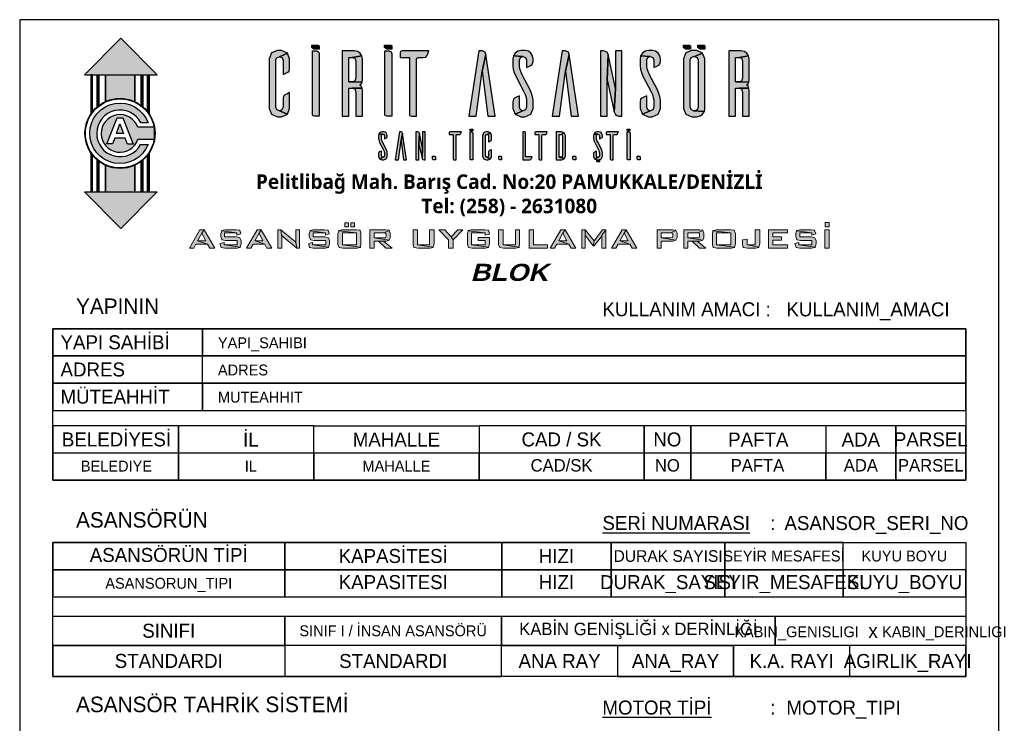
# Model space of a CAD drawing. Header units: millimetres. Extents: x 0 to 12684, y 0 to 17820.
# Drawn here: x 0 to 12684, y 8754 to 17820 of the extents above; entities that cross this region are included whole.
import ezdxf
from ezdxf.enums import TextEntityAlignment as Align

# ---------------------------------------------------------------- set-up
doc = ezdxf.new("R2010")
doc.units = ezdxf.units.MM
doc.layers.add('DUVAR', color=255, linetype='Continuous', lineweight=35)
doc.layers.add('Yazılar', color=70, linetype='Continuous')
doc.styles.add('BLOK', font='', dxfattribs={"height": 0.08})
doc.styles.add('YAZI', font='seguisbi.ttf', dxfattribs={"height": 2.4})
doc.styles.add('Yazı_Başlık', font='seguisbi.ttf', dxfattribs={"height": 180})
doc.styles.get('BLOK').set_extended_font_data('Arial Black', italic=True)

msp = doc.modelspace()

# ---------------------------------------------------------------- hatches: boundary and pattern name
at = {"linetype": 'ByBlock'}
h = msp.add_hatch(color=256, dxfattribs=at)
h.paths.add_polyline_path([(1300, 17583), (833, 17110), (1767, 17110)])
h.paths.add_polyline_path([(938, 17110), (916, 17110), (916, 16607, -0.020701), (938, 16638)])
h.paths.add_polyline_path([(1019, 17110), (996, 17110), (996, 16698, -0.01649), (1019, 16717)])
h.paths.add_polyline_path([(1586, 17110), (1563, 17110), (1563, 16717, -0.01649), (1586, 16698)])
h.paths.add_polyline_path([(1666, 17110), (1644, 17110), (1644, 16638, -0.020701), (1666, 16607)])
h.paths.add_polyline_path([(1652, 16214), (1555, 16214, -4.061528), (1559, 16493), (1655, 16493, 5.388885)])
h.paths.add_polyline_path([(1735, 16436), (1519, 16436, 6.125784), (1521, 16282), (1735, 16282, 0.042174), (1742, 16357, 0.043605)])
h.paths.add_polyline_path([(1463, 16220), (1388, 16220), (1359, 16297), (1224, 16297), (1196, 16220), (1123, 16220), (1255, 16559), (1327, 16559)], flags=16)
h.paths.add_polyline_path([(1337, 16354), (1245, 16354), (1290, 16480)], flags=0)
h.paths.add_polyline_path([(1586, 16017, -0.01649), (1563, 15998), (1563, 15605), (1586, 15605)])
h.paths.add_polyline_path([(1666, 16107, -0.020701), (1644, 16077), (1644, 15605), (1666, 15605)])
h.paths.add_polyline_path([(938, 16077, -0.020701), (916, 16107), (916, 15605), (938, 15605)])
h.paths.add_polyline_path([(1019, 15998, -0.01649), (996, 16017), (996, 15605), (1019, 15605)])
h.paths.add_polyline_path([(1767, 15605), (833, 15605), (1300, 15132)])
h.paths.add_polyline_path([(1480, 15948, -0.219827), (1102, 15948), (1102, 15605), (1480, 15605)])
h.paths.add_polyline_path([(1480, 17110), (1102, 17110), (1102, 16767, -0.219827), (1480, 16767)])
h = msp.add_hatch(color=256)
h.dxf.hatch_style = 1
h.paths.add_polyline_path([(7960, 16018), (7952, 16020), (7948, 16028), (7948, 16063), (7977, 16063), (7981, 16061), (7983, 16057), (7983, 16018)])
h.paths.add_polyline_path([(7840, 16377), (7852, 16373), (7856, 16363), (7856, 16018), (7828, 16018), (7821, 16020), (7819, 16026), (7819, 16377)])
h.paths.add_polyline_path([(7707, 16377), (7558, 16377), (7551, 16373), (7547, 16367), (7547, 16341), (7598, 16341), (7598, 16026), (7602, 16020), (7610, 16018), (7638, 16018), (7638, 16331), (7640, 16337), (7646, 16341), (7676, 16341), (7689, 16343), (7695, 16351), (7699, 16361)])
h.paths.add_polyline_path([(7455, 16379), (7431, 16379), (7414, 16375), (7400, 16365), (7390, 16349), (7441, 16347), (7457, 16341), (7463, 16328), (7463, 16286), (7477, 16294), (7489, 16298), (7495, 16306), (7499, 16318), (7499, 16331), (7495, 16349), (7485, 16365), (7471, 16375)])
h.paths.add_polyline_path([(7390, 16349), (7386, 16331), (7386, 16296), (7388, 16276), (7394, 16258), (7402, 16238), (7445, 16155), (7455, 16135), (7459, 16121), (7461, 16107), (7461, 16067), (7457, 16054), (7441, 16048), (7398, 16030), (7429, 16016), (7453, 16016), (7485, 16028), (7499, 16061), (7499, 16105), (7495, 16125), (7491, 16143), (7483, 16163), (7439, 16244), (7429, 16264), (7425, 16280), (7423, 16294), (7423, 16328), (7429, 16341), (7441, 16347)])
h.paths.add_polyline_path([(7423, 16129), (7408, 16123), (7396, 16117), (7390, 16111), (7386, 16097), (7386, 16059), (7398, 16030), (7441, 16048), (7429, 16054), (7423, 16065)], flags=17)
h.paths.add_polyline_path([(7130, 16018), (7122, 16020), (7120, 16028), (7120, 16063), (7149, 16063), (7153, 16061), (7155, 16057), (7155, 16018)])
h.paths.add_polyline_path([(6971, 16377), (6905, 16377), (6905, 16018), (6971, 16018), (6975, 16018), (7010, 16032), (6941, 16052), (6941, 16343), (6967, 16343), (7008, 16365)])
h.paths.add_polyline_path([(7008, 16365), (6967, 16343), (6981, 16337), (6985, 16320), (6985, 16075), (6981, 16057), (6967, 16052), (6941, 16052), (7010, 16032), (7022, 16069), (7022, 16326), (7022, 16330)])
h.paths.add_polyline_path([(6790, 16377), (6641, 16377), (6633, 16373), (6631, 16367), (6631, 16341), (6683, 16341), (6683, 16026), (6685, 16020), (6693, 16018), (6721, 16018), (6721, 16331), (6725, 16337), (6730, 16341), (6758, 16341), (6772, 16343), (6778, 16351), (6784, 16361)])
h.paths.add_polyline_path([(6500, 16377), (6474, 16377), (6474, 16018), (6562, 16018), (6576, 16020), (6582, 16028), (6588, 16038), (6594, 16054), (6510, 16054), (6510, 16367), (6508, 16373)])
h.paths.add_polyline_path([(6177, 16018), (6169, 16020), (6165, 16028), (6165, 16063), (6196, 16063), (6198, 16061), (6202, 16057), (6202, 16018)])
h.paths.add_polyline_path([(6028, 16379), (6004, 16379), (5972, 16367), (5972, 16365), (5958, 16333), (5958, 16196), (5958, 16061), (5972, 16028), (6004, 16016), (6028, 16016), (6059, 16030), (6016, 16048), (6002, 16054), (5996, 16067), (5996, 16196), (5996, 16328), (6002, 16341), (6016, 16345), (6059, 16365)])
h.paths.add_polyline_path([(6059, 16365), (6016, 16345), (6030, 16341), (6034, 16328), (6034, 16248), (6049, 16254), (6061, 16260), (6067, 16266), (6071, 16280), (6071, 16333)])
h.paths.add_polyline_path([(6071, 16147), (6055, 16141), (6046, 16135), (6038, 16129), (6034, 16115), (6034, 16067), (6030, 16054), (6016, 16048), (6059, 16030), (6071, 16061)])
h.paths.add_polyline_path([(5819, 16377), (5829, 16373), (5833, 16363), (5833, 16018), (5807, 16018), (5799, 16020), (5797, 16026), (5797, 16377)])
h.paths.add_polyline_path([(5684, 16377), (5535, 16377), (5527, 16373), (5525, 16367), (5525, 16341), (5577, 16341), (5577, 16026), (5579, 16020), (5587, 16018), (5615, 16018), (5615, 16331), (5619, 16337), (5625, 16341), (5652, 16341), (5666, 16343), (5672, 16351), (5678, 16361)])
h.paths.add_polyline_path([(5323, 16018), (5315, 16020), (5311, 16028), (5311, 16063), (5341, 16063), (5345, 16061), (5349, 16057), (5349, 16018)])
h.paths.add_polyline_path([(5118, 16377), (5100, 16377), (5100, 16018), (5138, 16018), (5138, 16218), (5144, 16357), (5138, 16371)])
h.paths.add_polyline_path([(5220, 16377), (5182, 16377), (5182, 16171), (5178, 16042), (5180, 16034), (5184, 16026), (5190, 16020), (5204, 16018), (5220, 16018)])
h.paths.add_polyline_path([(5144, 16357), (5138, 16218), (5178, 16042), (5182, 16171)])
h.paths.add_polyline_path([(4908, 16377), (4888, 16377), (4834, 16018), (4874, 16018), (4908, 16266), (4928, 16357), (4924, 16371)])
h.paths.add_polyline_path([(4928, 16357), (4908, 16266), (4940, 16018), (4979, 16018)])
h.paths.add_polyline_path([(4685, 16379), (4664, 16379), (4646, 16375), (4630, 16365), (4620, 16349), (4674, 16347), (4687, 16341), (4693, 16328), (4693, 16286), (4709, 16294), (4719, 16298), (4727, 16306), (4729, 16318), (4729, 16331), (4725, 16349), (4717, 16365), (4703, 16375)])
h.paths.add_polyline_path([(4620, 16349), (4616, 16331), (4616, 16296), (4620, 16276), (4624, 16258), (4632, 16238), (4678, 16155), (4685, 16135), (4689, 16121), (4693, 16107), (4693, 16067), (4687, 16054), (4674, 16048), (4630, 16030), (4662, 16016), (4683, 16016), (4717, 16028), (4729, 16061), (4729, 16105), (4727, 16125), (4721, 16143), (4713, 16163), (4670, 16244), (4662, 16264), (4656, 16280), (4654, 16294), (4654, 16328), (4660, 16341), (4674, 16347)])
h.paths.add_polyline_path([(4654, 16129), (4638, 16123), (4628, 16117), (4620, 16111), (4616, 16097), (4616, 16059), (4630, 16030), (4674, 16048), (4660, 16054), (4654, 16065)], flags=17)
h.paths.add_polyline_path([(9282, 17418), (9127, 17418), (9127, 16578), (9212, 16578), (9212, 16939), (9258, 16939), (9385, 16939), (9373, 16965), (9355, 16981), (9373, 16993), (9385, 17015), (9212, 17019), (9212, 17332), (9258, 17332), (9381, 17356), (9359, 17388), (9324, 17412)])
h.paths.add_polyline_path([(9381, 17356), (9258, 17332), (9290, 17324), (9304, 17289), (9304, 17068), (9290, 17031), (9258, 17019), (9212, 17019), (9385, 17015), (9389, 17054), (9389, 17314)])
h.paths.add_polyline_path([(9385, 16939), (9258, 16939), (9290, 16929), (9304, 16886), (9304, 16578), (9389, 16578), (9389, 16899)])
h.paths.add_polyline_path([(8714, 17424), (8648, 17424), (8573, 17392), (8541, 17316), (8541, 16679), (8573, 16604), (8648, 16572), (8714, 16572), (8756, 16582), (8787, 16606), (8811, 16637), (8672, 16647), (8641, 16663), (8627, 16695), (8627, 17303), (8641, 17334), (8672, 17348), (8684, 17348), (8787, 17390)])
h.paths.add_polyline_path([(8787, 17390), (8684, 17348), (8718, 17334), (8732, 17303), (8732, 16695), (8718, 16661), (8684, 16647), (8672, 16647), (8811, 16637), (8817, 16679), (8817, 17316)])
h.paths.add_polyline_path([(8142, 17424), (8091, 17424), (8049, 17414), (8013, 17388), (7991, 17354), (8114, 17348), (8148, 17334), (8162, 17303), (8162, 17205), (8198, 17223), (8224, 17235), (8239, 17251), (8245, 17281), (8245, 17312), (8237, 17354), (8216, 17390), (8184, 17414)])
h.paths.add_polyline_path([(7991, 17354), (7983, 17312), (7983, 17227), (7989, 17183), (8001, 17140), (8021, 17094), (8122, 16899), (8144, 16856), (8154, 16820), (8160, 16788), (8160, 16693), (8148, 16661), (8114, 16647), (8013, 16606), (8087, 16572), (8138, 16572), (8140, 16572), (8216, 16604), (8245, 16679), (8245, 16784), (8239, 16830), (8226, 16872), (8208, 16917), (8106, 17110), (8087, 17154), (8075, 17189), (8069, 17221), (8069, 17303), (8083, 17334), (8114, 17348)])
h.paths.add_polyline_path([(8069, 16840), (8033, 16822), (8007, 16810), (7991, 16796), (7983, 16764), (7983, 16679), (8013, 16606), (8114, 16647), (8083, 16661), (8069, 16691)], flags=17)
h.paths.add_polyline_path([(7513, 17418), (7475, 17418), (7475, 16578), (7560, 16578), (7560, 17048), (7574, 17372), (7560, 17404)])
h.paths.add_polyline_path([(7751, 17418), (7666, 17418), (7666, 16935), (7652, 16633), (7658, 16618), (7668, 16600), (7684, 16586), (7711, 16578), (7751, 16578)])
h.paths.add_polyline_path([(7574, 17372), (7560, 17048), (7652, 16633), (7666, 16935)])
h.paths.add_polyline_path([(7024, 17418), (6981, 17418), (6852, 16578), (6947, 16578), (7022, 17158), (7072, 17372), (7062, 17404)])
h.paths.add_polyline_path([(7072, 17372), (7022, 17158), (7098, 16578), (7191, 16578)])
h.paths.add_polyline_path([(6504, 17424), (6453, 17424), (6411, 17414), (6377, 17388), (6353, 17354), (6476, 17348), (6510, 17334), (6524, 17303), (6524, 17205), (6560, 17223), (6586, 17235), (6601, 17251), (6607, 17281), (6607, 17312), (6599, 17354), (6578, 17390), (6546, 17414)])
h.paths.add_polyline_path([(6353, 17354), (6345, 17312), (6345, 17227), (6351, 17183), (6363, 17140), (6383, 17094), (6484, 16899), (6506, 16856), (6516, 16820), (6522, 16788), (6522, 16693), (6510, 16661), (6476, 16647), (6375, 16606), (6449, 16572), (6502, 16572), (6578, 16604), (6607, 16679), (6607, 16784), (6601, 16830), (6588, 16872), (6570, 16917), (6468, 17110), (6449, 17154), (6437, 17189), (6431, 17221), (6431, 17303), (6445, 17334), (6476, 17348)])
h.paths.add_polyline_path([(6431, 16840), (6395, 16822), (6369, 16810), (6353, 16796), (6345, 16764), (6345, 16679), (6375, 16606), (6476, 16647), (6445, 16661), (6431, 16691)], flags=17)
h.paths.add_polyline_path([(5954, 17418), (5909, 17418), (5781, 16578), (5875, 16578), (5952, 17158), (6000, 17372), (5990, 17404)])
h.paths.add_polyline_path([(6000, 17372), (5952, 17158), (6026, 16578), (6121, 16578)])
h.paths.add_polyline_path([(5267, 17418), (4922, 17418), (4902, 17412), (4896, 17392), (4896, 17332), (5015, 17332), (5015, 16598), (5021, 16586), (5041, 16578), (5106, 16578), (5106, 17312), (5112, 17326), (5126, 17332), (5194, 17332), (5226, 17340), (5239, 17356), (5251, 17382)])
h.paths.add_polyline_path([(4751, 17418), (4779, 17408), (4787, 17386), (4787, 16578), (4725, 16578), (4705, 16586), (4699, 16598), (4699, 17418)])
h.paths.add_polyline_path([(4304, 17418), (4149, 17418), (4149, 16578), (4235, 16578), (4235, 16939), (4280, 16939), (4407, 16939), (4396, 16965), (4378, 16981), (4396, 16993), (4407, 17015), (4235, 17019), (4235, 17332), (4280, 17332), (4404, 17356), (4382, 17388), (4346, 17412)])
h.paths.add_polyline_path([(4404, 17356), (4280, 17332), (4312, 17324), (4326, 17289), (4326, 17068), (4312, 17031), (4280, 17019), (4235, 17019), (4407, 17015), (4411, 17054), (4411, 17314)])
h.paths.add_polyline_path([(4407, 16939), (4280, 16939), (4312, 16929), (4326, 16886), (4326, 16578), (4411, 16578), (4411, 16899)])
h.paths.add_polyline_path([(3818, 17418), (3846, 17408), (3852, 17386), (3852, 16578), (3790, 16578), (3772, 16586), (3766, 16598), (3766, 17418)])
h.paths.add_polyline_path([(3371, 17424), (3317, 17424), (3242, 17392), (3212, 17316), (3212, 16999), (3212, 16997), (3212, 16679), (3242, 16604), (3317, 16572), (3371, 16572), (3445, 16606), (3343, 16647), (3311, 16661), (3298, 16693), (3298, 16997), (3298, 16999), (3298, 17303), (3311, 17334), (3343, 17344), (3445, 17390)])
h.paths.add_polyline_path([(3445, 17390), (3343, 17344), (3375, 17334), (3389, 17303), (3389, 17116), (3425, 17132), (3450, 17144), (3466, 17160), (3474, 17189), (3474, 17316)])
h.paths.add_polyline_path([(3474, 16882), (3439, 16864), (3413, 16852), (3397, 16838), (3389, 16806), (3389, 16693), (3375, 16661), (3343, 16647), (3445, 16606), (3474, 16679)])
h = msp.add_hatch(color=256)
h.dxf.hatch_style = 1
h.paths.add_polyline_path([(3791, 17442), (3770, 17452), (3760, 17462), (3760, 17492), (3831, 17492), (3841, 17492), (3852, 17482), (3852, 17442)])
h = msp.add_hatch(color=256)
h.dxf.hatch_style = 1
h.paths.add_polyline_path([(4726, 17442), (4706, 17452), (4695, 17462), (4695, 17492), (4766, 17492), (4777, 17492), (4787, 17482), (4787, 17442)])
h = msp.add_hatch(color=256)
h.dxf.hatch_style = 1
h.paths.add_polyline_path([(8572, 17442), (8551, 17452), (8541, 17462), (8541, 17492), (8612, 17492), (8622, 17492), (8633, 17482), (8633, 17442)])
h = msp.add_hatch(color=256)
h.dxf.hatch_style = 1
h.paths.add_polyline_path([(8756, 17442), (8736, 17452), (8726, 17462), (8726, 17492), (8797, 17492), (8807, 17492), (8817, 17482), (8817, 17442)])
h = msp.add_hatch(color=256)
h.dxf.hatch_style = 1
edge = h.paths.add_edge_path(flags=17)
edge.add_arc((1291, 16357), 445, 0, 360)
edge = h.paths.add_edge_path()
edge.add_arc((1291, 16357), 451, 0, 360)
h = msp.add_hatch(color=256)
h.dxf.hatch_style = 1
h.paths.add_polyline_path([(5806, 16389), (5798, 16391), (5796, 16399), (5796, 16412), (5826, 16412), (5830, 16410), (5832, 16406), (5832, 16389)])
h = msp.add_hatch(color=256)
h.dxf.hatch_style = 1
h.paths.add_polyline_path([(7827, 16389), (7820, 16391), (7818, 16399), (7818, 16412), (7847, 16412), (7851, 16410), (7853, 16406), (7853, 16389)])
h = msp.add_hatch(color=256)
h.dxf.hatch_style = 1
h.paths.add_polyline_path([(7436, 15993), (7428, 15995), (7426, 16003), (7426, 16016), (7456, 16016), (7460, 16014), (7462, 16010), (7462, 15993)])
h = msp.add_hatch(color=256)
h.dxf.hatch_style = 1
h.paths.add_polyline_path([(10416, 15209), (10368, 15209), (10368, 15154), (10416, 15154)])
h.paths.add_polyline_path([(10419, 15118), (10361, 15118), (10361, 14880), (10419, 14880)])
h.paths.add_polyline_path([(10185, 15118), (10047, 15118), (10039, 15118), (10003, 15107), (9999, 15103), (10193, 15077), (10193, 15048), (10244, 15063), (10244, 15066), (10244, 15070), (10229, 15107), (10226, 15110)])
h.paths.add_polyline_path([(9999, 15103), (9988, 15063), (9988, 15037), (9988, 15030), (10003, 14990), (10006, 14986), (10047, 14979), (10196, 14979), (10196, 14924), (10028, 14924), (10237, 14895), (10248, 14935), (10248, 14968), (10248, 14975), (10233, 15015), (10229, 15015), (10185, 15026), (10039, 15026), (10039, 15077), (10193, 15077)])
h.paths.add_polyline_path([(10028, 14953), (9977, 14942), (9977, 14935), (9981, 14928), (9992, 14891), (9995, 14887), (10039, 14880), (10185, 14880), (10196, 14880), (10233, 14891), (10237, 14895), (10028, 14924)])
h.paths.add_polyline_path([(9882, 15118), (9637, 15118), (9637, 14880), (9882, 14880), (9882, 14924), (9692, 14924), (9692, 14982), (9802, 14982), (9802, 15026), (9692, 15026), (9692, 15077), (9882, 15077)])
h.paths.add_polyline_path([(9524, 15118), (9466, 15118), (9466, 14924), (9360, 14924), (9513, 14895), (9524, 14935)])
h.paths.add_polyline_path([(9360, 14997), (9301, 14986), (9301, 14935), (9301, 14928), (9312, 14891), (9320, 14887), (9360, 14880), (9466, 14880), (9473, 14880), (9510, 14891), (9513, 14895), (9360, 14924)])
h.paths.add_polyline_path([(9148, 15118), (8972, 15118), (8962, 15118), (8925, 15107), (8921, 15103), (9151, 15077), (9151, 14924), (8969, 14924), (9199, 14895), (9210, 14935), (9210, 15063), (9210, 15070), (9195, 15107), (9192, 15110)])
h.paths.add_polyline_path([(8921, 15103), (8914, 15063), (8914, 14935), (8914, 14928), (8925, 14891), (8929, 14887), (8972, 14880), (9148, 14880), (9159, 14880), (9195, 14891), (9199, 14895), (8969, 14924), (8969, 15077), (9151, 15077)])
h.paths.add_polyline_path([(8750, 15118), (8545, 15118), (8545, 14880), (8600, 14880), (8600, 14971), (8655, 14971), (8720, 14971), (8750, 14971), (8753, 14971), (8793, 14982), (8600, 15012), (8600, 15077), (8728, 15077), (8793, 15107), (8793, 15110)])
h.paths.add_polyline_path([(8793, 15107), (8728, 15077), (8746, 15074), (8750, 15059), (8750, 15030), (8746, 15015), (8728, 15012), (8600, 15012), (8793, 14982), (8804, 15015), (8804, 15074)])
h.paths.add_polyline_path([(8720, 14971), (8655, 14971), (8750, 14880), (8830, 14880)])
h.paths.add_polyline_path([(8406, 15118), (8202, 15118), (8202, 14880), (8256, 14880), (8256, 14971), (8406, 14971), (8446, 14982), (8256, 15015), (8256, 15077), (8381, 15077), (8446, 15107), (8446, 15110)])
h.paths.add_polyline_path([(8446, 15107), (8381, 15077), (8403, 15074), (8406, 15059), (8406, 15033), (8403, 15019), (8381, 15015), (8256, 15015), (8446, 14982), (8461, 15019), (8461, 15074)])
h.paths.add_polyline_path([(7807, 15118), (7778, 15074), (7829, 14975), (7723, 14975), (7851, 14931), (7880, 14880), (7942, 14880)])
h.paths.add_polyline_path([(7807, 15118), (7752, 15118), (7617, 14880), (7672, 14880), (7701, 14931), (7851, 14931), (7723, 14975), (7778, 15074)])
h.paths.add_polyline_path([(7277, 15118), (7277, 15052), (7281, 15041), (7292, 15030), (7380, 14909), (7391, 14975)])
h.paths.add_polyline_path([(7277, 15118), (7233, 15118), (7233, 14880), (7277, 14880), (7277, 15026), (7277, 15041), (7277, 15052)])
h.paths.add_polyline_path([(7544, 15118), (7496, 15052), (7493, 15037), (7493, 15026), (7493, 14880), (7544, 14880)])
h.paths.add_polyline_path([(7544, 15118), (7500, 15118), (7391, 14975), (7380, 14909), (7391, 14909), (7482, 15026), (7489, 15037), (7496, 15052)])
h.paths.add_polyline_path([(7018, 15118), (6989, 15074), (7040, 14975), (6938, 14975), (7065, 14931), (7095, 14880), (7157, 14880)])
h.paths.add_polyline_path([(7018, 15118), (6963, 15118), (6828, 14880), (6883, 14880), (6912, 14931), (7065, 14931), (6938, 14975), (6989, 15074)])
h.paths.add_polyline_path([(6612, 15118), (6558, 15118), (6558, 14880), (6791, 14880), (6791, 14924), (6612, 14924)])
h.paths.add_polyline_path([(6433, 15118), (6379, 15118), (6379, 14924), (6221, 14924), (6426, 14895), (6433, 14935)])
h.paths.add_polyline_path([(6221, 15118), (6163, 15118), (6163, 14935), (6163, 14928), (6178, 14891), (6181, 14887), (6225, 14880), (6375, 14880), (6386, 14880), (6422, 14891), (6426, 14895), (6221, 14924)])
h.paths.add_polyline_path([(5988, 15118), (5820, 15118), (5812, 15118), (5776, 15107), (5772, 15103), (5991, 15077), (5991, 15048), (6046, 15059), (6046, 15063), (6046, 15070), (6035, 15107), (6028, 15110)])
h.paths.add_polyline_path([(5772, 15103), (5761, 15063), (5761, 14935), (5761, 14928), (5776, 14891), (5779, 14887), (5820, 14880), (5988, 14880), (5995, 14880), (6035, 14891), (6035, 14895), (5816, 14924), (5816, 15077), (5991, 15077)])
h.paths.add_polyline_path([(6046, 15019), (5900, 15019), (5900, 14979), (5991, 14979), (5991, 14924), (5816, 14924), (6035, 14895), (6046, 14935)])
h.paths.add_polyline_path([(5703, 15118), (5637, 15118), (5553, 15026), (5578, 14986)])
h.paths.add_polyline_path([(5472, 15118), (5396, 15118), (5520, 14986), (5520, 14880), (5578, 14880), (5578, 14986), (5553, 15026)])
h.paths.add_polyline_path([(5334, 15118), (5275, 15118), (5275, 14924), (5118, 14924), (5323, 14895), (5334, 14935)])
h.paths.add_polyline_path([(5118, 15118), (5063, 15118), (5063, 14935), (5063, 14928), (5074, 14891), (5078, 14887), (5122, 14880), (5272, 14880), (5283, 14880), (5319, 14891), (5323, 14895), (5118, 14924)])
h.paths.add_polyline_path([(4713, 15118), (4508, 15118), (4508, 14880), (4563, 14880), (4563, 14971), (4618, 14971), (4683, 14971), (4713, 14971), (4716, 14971), (4756, 14982), (4563, 15012), (4563, 15077), (4691, 15077), (4756, 15107), (4756, 15110)])
h.paths.add_polyline_path([(4756, 15107), (4691, 15077), (4709, 15074), (4716, 15059), (4716, 15030), (4709, 15015), (4691, 15012), (4563, 15012), (4756, 14982), (4767, 15015), (4767, 15074)])
h.paths.add_polyline_path([(4683, 14971), (4618, 14971), (4713, 14880), (4793, 14880)])
h.paths.add_polyline_path([(4230, 15205), (4183, 15205), (4183, 15154), (4230, 15154)])
h.paths.add_polyline_path([(4307, 15205), (4260, 15205), (4260, 15154), (4307, 15154)])
h.paths.add_polyline_path([(4333, 15118), (4157, 15118), (4146, 15118), (4110, 15107), (4106, 15103), (4336, 15077), (4336, 14924), (4154, 14924), (4384, 14895), (4391, 14935), (4391, 15063), (4391, 15070), (4380, 15107), (4376, 15110)])
h.paths.add_polyline_path([(4106, 15103), (4095, 15063), (4095, 14935), (4095, 14928), (4110, 14891), (4113, 14887), (4157, 14880), (4333, 14880), (4344, 14880), (4380, 14891), (4384, 14895), (4154, 14924), (4154, 15077), (4336, 15077)])
h.paths.add_polyline_path([(3923, 15118), (3788, 15118), (3777, 15118), (3741, 15107), (3737, 15103), (3934, 15077), (3934, 15048), (3982, 15063), (3982, 15066), (3982, 15070), (3971, 15107), (3967, 15110)])
h.paths.add_polyline_path([(3737, 15103), (3726, 15063), (3726, 15037), (3726, 15030), (3741, 14990), (3744, 14986), (3788, 14979), (3938, 14979), (3938, 14924), (3766, 14924), (3975, 14895), (3986, 14935), (3986, 14968), (3986, 14975), (3975, 15015), (3971, 15015), (3927, 15026), (3777, 15026), (3777, 15077), (3934, 15077)])
h.paths.add_polyline_path([(3766, 14953), (3719, 14942), (3719, 14935), (3719, 14928), (3730, 14891), (3733, 14887), (3777, 14880), (3927, 14880), (3934, 14880), (3975, 14891), (3975, 14895), (3766, 14924)])
h.paths.add_polyline_path([(3361, 15118), (3368, 15048), (3379, 15037), (3390, 15026), (3565, 14880), (3554, 14953), (3543, 14964), (3529, 14979)])
h.paths.add_polyline_path([(3361, 15118), (3321, 15118), (3321, 14880), (3372, 14880), (3372, 15008), (3372, 15026), (3368, 15048)])
h.paths.add_polyline_path([(3602, 15118), (3554, 15118), (3554, 14993), (3554, 14979), (3554, 14953), (3565, 14880), (3602, 14880)])
h.paths.add_polyline_path([(3109, 15118), (3080, 15074), (3131, 14975), (3025, 14975), (3153, 14931), (3182, 14880), (3244, 14880)])
h.paths.add_polyline_path([(3109, 15118), (3054, 15118), (2919, 14880), (2974, 14880), (3003, 14931), (3153, 14931), (3025, 14975), (3080, 15074)])
h.paths.add_polyline_path([(2787, 15118), (2648, 15118), (2641, 15118), (2601, 15107), (2601, 15103), (2795, 15077), (2795, 15048), (2846, 15063), (2846, 15066), (2846, 15070), (2831, 15107), (2827, 15110)])
h.paths.add_polyline_path([(2601, 15103), (2590, 15063), (2590, 15037), (2590, 15030), (2601, 14990), (2605, 14986), (2648, 14979), (2798, 14979), (2798, 14924), (2630, 14924), (2838, 14895), (2849, 14935), (2849, 14968), (2849, 14975), (2835, 15015), (2831, 15015), (2787, 15026), (2637, 15026), (2637, 15077), (2795, 15077)])
h.paths.add_polyline_path([(2630, 14953), (2579, 14942), (2579, 14935), (2579, 14928), (2594, 14891), (2597, 14887), (2641, 14880), (2787, 14880), (2798, 14880), (2835, 14891), (2838, 14895), (2630, 14924)])
h.paths.add_polyline_path([(2374, 15118), (2345, 15074), (2396, 14975), (2290, 14975), (2418, 14931), (2447, 14880), (2510, 14880)])
h.paths.add_polyline_path([(2374, 15118), (2320, 15118), (2184, 14880), (2239, 14880), (2268, 14931), (2418, 14931), (2290, 14975), (2345, 15074)])

# ---------------------------------------------------------------- linework, layer by layer
for points in [[(1767, 17110), (1300, 17583), (833, 17110)], [(938, 16638), (938, 17110), (916, 17110), (916, 16607)], [(996, 17110), (996, 16698)], [(1019, 16717), (1019, 17110)], [(1102, 17110), (1102, 16767)], [(1480, 17110), (1480, 16767)], [(1563, 16717), (1563, 17110)], [(1586, 17110), (1586, 16698)], [(1644, 16638), (1644, 17110)], [(1666, 17110), (1666, 16607)], [(1326, 16559), (1462, 16220), (1387, 16220), (1358, 16297), (1223, 16297), (1195, 16221), (1122, 16221), (1254, 16559)], [(1244, 16355), (1289, 16480), (1336, 16355)], [(916, 16107), (916, 15605), (938, 15605), (938, 16077)], [(996, 16017), (996, 15605)], [(1019, 15605), (1019, 15998)], [(1563, 15605), (1563, 15998)], [(1586, 16017), (1586, 15605)], [(1644, 15605), (1644, 16077)], [(1666, 16107), (1666, 15605)], [(1102, 15948), (1102, 15605)], [(1480, 15948), (1480, 15605)], [(833, 15605), (1767, 15605), (1300, 15132)]]:
    msp.add_lwpolyline(points, close=True, dxfattribs=at)
for points in [[(3371, 17424), (3317, 17424), (3242, 17392), (3242, 17392), (3212, 17316), (3212, 16999), (3212, 16997), (3212, 16679), (3242, 16604), (3242, 16604), (3317, 16572), (3371, 16572), (3445, 16606), (3343, 16647), (3311, 16661), (3298, 16693), (3298, 16997), (3298, 16999), (3298, 17303), (3311, 17334), (3343, 17344), (3445, 17390)], [(3445, 17390), (3343, 17344), (3375, 17334), (3389, 17303), (3389, 17116), (3425, 17132), (3450, 17144), (3466, 17160), (3474, 17189), (3474, 17316)], [(3791, 17442), (3770, 17452), (3770, 17452), (3760, 17462), (3760, 17462), (3760, 17492), (3831, 17492), (3841, 17492), (3841, 17492), (3852, 17482), (3852, 17482), (3852, 17442), (3791, 17442), (3791, 17442)], [(3818, 17418), (3846, 17408), (3846, 17408), (3852, 17386), (3852, 17386), (3852, 16578), (3790, 16578), (3772, 16586), (3772, 16586), (3766, 16598), (3766, 16598), (3766, 17418), (3818, 17418), (3818, 17418)], [(4304, 17418), (4149, 17418), (4149, 16578), (4235, 16578), (4235, 16939), (4280, 16939), (4407, 16939), (4396, 16965), (4378, 16981), (4396, 16993), (4407, 17015), (4235, 17019), (4235, 17332), (4280, 17332), (4404, 17356), (4382, 17388), (4346, 17412)], [(4726, 17442), (4706, 17452), (4706, 17452), (4695, 17462), (4695, 17462), (4695, 17492), (4766, 17492), (4777, 17492), (4777, 17492), (4787, 17482), (4787, 17482), (4787, 17442), (4726, 17442), (4726, 17442)], [(4751, 17418), (4779, 17408), (4779, 17408), (4787, 17386), (4787, 17386), (4787, 16578), (4725, 16578), (4705, 16586), (4705, 16586), (4699, 16598), (4699, 16598), (4699, 17418), (4751, 17418), (4751, 17418)], [(5267, 17418), (4922, 17418), (4902, 17412), (4896, 17392), (4896, 17332), (5015, 17332), (5015, 16598), (5021, 16586), (5041, 16578), (5106, 16578), (5106, 17312), (5112, 17326), (5126, 17332), (5194, 17332), (5226, 17340), (5239, 17356), (5251, 17382)], [(5954, 17418), (5909, 17418), (5781, 16578), (5875, 16578), (5952, 17158), (6000, 17372), (5990, 17404)], [(6504, 17424), (6453, 17424), (6411, 17414), (6377, 17388), (6353, 17354), (6476, 17348), (6510, 17334), (6524, 17303), (6524, 17205), (6560, 17223), (6586, 17235), (6601, 17251), (6607, 17281), (6607, 17312), (6599, 17354), (6578, 17390), (6546, 17414)], [(7024, 17418), (6981, 17418), (6852, 16578), (6947, 16578), (7022, 17158), (7072, 17372), (7062, 17404)], [(7513, 17418), (7475, 17418), (7475, 16578), (7560, 16578), (7560, 17048), (7574, 17372), (7560, 17404)], [(7751, 17418), (7666, 17418), (7666, 16935), (7652, 16633), (7658, 16618), (7668, 16600), (7684, 16586), (7711, 16578), (7751, 16578)], [(8142, 17424), (8091, 17424), (8049, 17414), (8013, 17388), (7991, 17354), (8114, 17348), (8148, 17334), (8162, 17303), (8162, 17205), (8198, 17223), (8224, 17235), (8239, 17251), (8245, 17281), (8245, 17312), (8237, 17354), (8216, 17390), (8184, 17414)], [(8572, 17442), (8551, 17452), (8551, 17452), (8541, 17462), (8541, 17462), (8541, 17492), (8612, 17492), (8622, 17492), (8622, 17492), (8633, 17482), (8633, 17482), (8633, 17442), (8572, 17442), (8572, 17442)], [(8714, 17424), (8648, 17424), (8573, 17392), (8573, 17392), (8541, 17316), (8541, 16679), (8541, 16679), (8573, 16604), (8648, 16572), (8714, 16572), (8756, 16582), (8787, 16606), (8811, 16637), (8672, 16647), (8641, 16663), (8627, 16695), (8627, 17303), (8641, 17334), (8672, 17348), (8684, 17348), (8787, 17390)], [(8787, 17390), (8684, 17348), (8718, 17334), (8732, 17303), (8732, 16695), (8718, 16661), (8684, 16647), (8672, 16647), (8811, 16637), (8817, 16679), (8817, 17316)], [(8756, 17442), (8736, 17452), (8736, 17452), (8726, 17462), (8726, 17462), (8726, 17492), (8797, 17492), (8807, 17492), (8807, 17492), (8817, 17482), (8817, 17482), (8817, 17442), (8756, 17442), (8756, 17442)], [(9282, 17418), (9127, 17418), (9127, 16578), (9212, 16578), (9212, 16939), (9258, 16939), (9385, 16939), (9373, 16965), (9355, 16981), (9373, 16993), (9385, 17015), (9212, 17019), (9212, 17332), (9258, 17332), (9381, 17356), (9359, 17388), (9324, 17412)], [(4404, 17356), (4280, 17332), (4312, 17324), (4326, 17289), (4326, 17068), (4312, 17031), (4280, 17019), (4235, 17019), (4407, 17015), (4411, 17054), (4411, 17314)], [(6000, 17372), (5952, 17158), (6026, 16578), (6121, 16578)], [(6353, 17354), (6345, 17312), (6345, 17227), (6351, 17183), (6363, 17140), (6383, 17094), (6484, 16899), (6506, 16856), (6516, 16820), (6522, 16788), (6522, 16693), (6510, 16661), (6476, 16647), (6375, 16606), (6449, 16572), (6502, 16572), (6502, 16572), (6578, 16604), (6607, 16679), (6607, 16784), (6601, 16830), (6588, 16872), (6570, 16917), (6468, 17110), (6449, 17154), (6437, 17189), (6431, 17221), (6431, 17303), (6445, 17334), (6476, 17348)], [(7072, 17372), (7022, 17158), (7098, 16578), (7191, 16578)], [(7574, 17372), (7560, 17048), (7652, 16633), (7666, 16935)], [(7991, 17354), (7983, 17312), (7983, 17227), (7989, 17183), (8001, 17140), (8021, 17094), (8122, 16899), (8144, 16856), (8154, 16820), (8160, 16788), (8160, 16693), (8148, 16661), (8114, 16647), (8013, 16606), (8087, 16572), (8138, 16572), (8140, 16572), (8216, 16604), (8245, 16679), (8245, 16784), (8239, 16830), (8226, 16872), (8208, 16917), (8106, 17110), (8087, 17154), (8075, 17189), (8069, 17221), (8069, 17303), (8083, 17334), (8114, 17348)], [(9381, 17356), (9258, 17332), (9290, 17324), (9304, 17289), (9304, 17068), (9290, 17031), (9258, 17019), (9212, 17019), (9385, 17015), (9389, 17054), (9389, 17314)], [(3474, 16882), (3439, 16864), (3413, 16852), (3397, 16838), (3389, 16806), (3389, 16693), (3375, 16661), (3343, 16647), (3445, 16606), (3474, 16679)], [(4407, 16939), (4280, 16939), (4312, 16929), (4326, 16886), (4326, 16578), (4411, 16578), (4411, 16899)], [(9385, 16939), (9258, 16939), (9290, 16929), (9304, 16886), (9304, 16578), (9389, 16578), (9389, 16899)], [(6431, 16840), (6395, 16822), (6369, 16810), (6353, 16796), (6345, 16764), (6345, 16679), (6375, 16606), (6476, 16647), (6445, 16661), (6431, 16691)], [(8069, 16840), (8033, 16822), (8007, 16810), (7991, 16796), (7983, 16764), (7983, 16679), (8013, 16606), (8114, 16647), (8083, 16661), (8069, 16691)], [(4685, 16379), (4664, 16379), (4646, 16375), (4630, 16365), (4620, 16349), (4674, 16347), (4687, 16341), (4693, 16328), (4693, 16286), (4709, 16294), (4719, 16298), (4727, 16306), (4729, 16318), (4729, 16331), (4725, 16349), (4717, 16365), (4703, 16375)], [(4908, 16377), (4888, 16377), (4834, 16018), (4874, 16018), (4908, 16266), (4928, 16357), (4924, 16371)], [(5118, 16377), (5100, 16377), (5100, 16018), (5138, 16018), (5138, 16218), (5144, 16357), (5138, 16371)], [(5220, 16377), (5182, 16377), (5182, 16171), (5178, 16042), (5180, 16034), (5184, 16026), (5190, 16020), (5204, 16018), (5220, 16018)], [(5684, 16377), (5535, 16377), (5527, 16373), (5525, 16367), (5525, 16341), (5577, 16341), (5577, 16026), (5579, 16020), (5587, 16018), (5615, 16018), (5615, 16331), (5619, 16337), (5625, 16341), (5652, 16341), (5666, 16343), (5672, 16351), (5678, 16361)], [(5806, 16389), (5798, 16391), (5798, 16391), (5796, 16399), (5796, 16399), (5796, 16412), (5826, 16412), (5830, 16410), (5830, 16410), (5832, 16406), (5832, 16406), (5832, 16389), (5806, 16389), (5806, 16389)], [(5819, 16377), (5829, 16373), (5829, 16373), (5833, 16363), (5833, 16363), (5833, 16018), (5807, 16018), (5799, 16020), (5799, 16020), (5797, 16026), (5797, 16026), (5797, 16377), (5819, 16377), (5819, 16377)], [(6028, 16379), (6004, 16379), (5972, 16367), (5972, 16365), (5958, 16333), (5958, 16196), (5958, 16196), (5958, 16061), (5972, 16028), (5972, 16028), (6004, 16016), (6028, 16016), (6059, 16030), (6016, 16048), (6002, 16054), (5996, 16067), (5996, 16196), (5996, 16196), (5996, 16328), (6002, 16341), (6016, 16345), (6059, 16365)], [(6059, 16365), (6016, 16345), (6030, 16341), (6034, 16328), (6034, 16248), (6049, 16254), (6061, 16260), (6067, 16266), (6071, 16280), (6071, 16333)], [(6500, 16377), (6474, 16377), (6474, 16018), (6562, 16018), (6576, 16020), (6582, 16028), (6588, 16038), (6594, 16054), (6510, 16054), (6510, 16367), (6508, 16373)], [(6790, 16377), (6641, 16377), (6633, 16373), (6631, 16367), (6631, 16341), (6683, 16341), (6683, 16026), (6685, 16020), (6693, 16018), (6721, 16018), (6721, 16331), (6725, 16337), (6730, 16341), (6758, 16341), (6772, 16343), (6778, 16351), (6784, 16361)], [(6971, 16377), (6905, 16377), (6905, 16018), (6971, 16018), (6975, 16018), (7010, 16032), (6941, 16052), (6941, 16343), (6967, 16343), (7008, 16365)], [(7008, 16365), (6967, 16343), (6981, 16337), (6985, 16320), (6985, 16075), (6981, 16057), (6967, 16052), (6941, 16052), (7010, 16032), (7022, 16069), (7022, 16326), (7022, 16330)], [(7455, 16379), (7431, 16379), (7414, 16375), (7400, 16365), (7390, 16349), (7441, 16347), (7457, 16341), (7463, 16328), (7463, 16286), (7477, 16294), (7489, 16298), (7495, 16306), (7499, 16318), (7499, 16331), (7495, 16349), (7485, 16365), (7471, 16375)], [(7707, 16377), (7558, 16377), (7551, 16373), (7547, 16367), (7547, 16341), (7598, 16341), (7598, 16026), (7602, 16020), (7610, 16018), (7638, 16018), (7638, 16331), (7640, 16337), (7646, 16341), (7676, 16341), (7689, 16343), (7695, 16351), (7699, 16361)], [(7827, 16389), (7820, 16391), (7820, 16391), (7818, 16399), (7818, 16399), (7818, 16412), (7847, 16412), (7851, 16410), (7851, 16410), (7853, 16406), (7853, 16406), (7853, 16389), (7827, 16389), (7827, 16389)], [(7840, 16377), (7852, 16373), (7852, 16373), (7856, 16363), (7856, 16363), (7856, 16018), (7828, 16018), (7821, 16020), (7821, 16020), (7819, 16026), (7819, 16026), (7819, 16377), (7840, 16377), (7840, 16377)], [(4620, 16349), (4616, 16331), (4616, 16296), (4620, 16276), (4624, 16258), (4632, 16238), (4678, 16155), (4685, 16135), (4689, 16121), (4693, 16107), (4693, 16067), (4687, 16054), (4674, 16048), (4630, 16030), (4662, 16016), (4683, 16016), (4683, 16016), (4717, 16028), (4729, 16061), (4729, 16105), (4727, 16125), (4721, 16143), (4713, 16163), (4670, 16244), (4662, 16264), (4656, 16280), (4654, 16294), (4654, 16328), (4660, 16341), (4674, 16347)], [(4928, 16357), (4908, 16266), (4940, 16018), (4979, 16018)], [(5144, 16357), (5138, 16218), (5178, 16042), (5182, 16171)], [(7390, 16349), (7386, 16331), (7386, 16296), (7388, 16276), (7394, 16258), (7402, 16238), (7445, 16155), (7455, 16135), (7459, 16121), (7461, 16107), (7461, 16067), (7457, 16054), (7441, 16048), (7398, 16030), (7429, 16016), (7453, 16016), (7453, 16016), (7485, 16028), (7499, 16061), (7499, 16105), (7495, 16125), (7491, 16143), (7483, 16163), (7439, 16244), (7429, 16264), (7425, 16280), (7423, 16294), (7423, 16328), (7429, 16341), (7441, 16347)], [(4654, 16129), (4638, 16123), (4628, 16117), (4620, 16111), (4616, 16097), (4616, 16059), (4630, 16030), (4674, 16048), (4660, 16054), (4654, 16065)], [(6071, 16147), (6055, 16141), (6046, 16135), (6038, 16129), (6034, 16115), (6034, 16067), (6030, 16054), (6016, 16048), (6059, 16030), (6071, 16061)], [(7423, 16129), (7408, 16123), (7396, 16117), (7390, 16111), (7386, 16097), (7386, 16059), (7398, 16030), (7441, 16048), (7429, 16054), (7423, 16065)], [(5323, 16018), (5315, 16020), (5315, 16020), (5311, 16028), (5311, 16028), (5311, 16063), (5341, 16063), (5345, 16061), (5345, 16061), (5349, 16057), (5349, 16057), (5349, 16018), (5323, 16018), (5323, 16018)], [(6177, 16018), (6169, 16020), (6169, 16020), (6165, 16028), (6165, 16028), (6165, 16063), (6196, 16063), (6198, 16061), (6198, 16061), (6202, 16057), (6202, 16057), (6202, 16018), (6177, 16018), (6177, 16018)], [(7130, 16018), (7122, 16020), (7122, 16020), (7120, 16028), (7120, 16028), (7120, 16063), (7149, 16063), (7153, 16061), (7153, 16061), (7155, 16057), (7155, 16057), (7155, 16018), (7130, 16018), (7130, 16018)], [(7436, 15993), (7428, 15995), (7428, 15995), (7426, 16003), (7426, 16003), (7426, 16016), (7456, 16016), (7460, 16014), (7460, 16014), (7462, 16010), (7462, 16010), (7462, 15993), (7436, 15993), (7436, 15993)], [(7960, 16018), (7952, 16020), (7952, 16020), (7948, 16028), (7948, 16028), (7948, 16063), (7977, 16063), (7981, 16061), (7981, 16061), (7983, 16057), (7983, 16057), (7983, 16018), (7960, 16018), (7960, 16018)], [(425, 13143), (12175, 13143), (12175, 13843), (425, 13843)], [(425, 13493), (2351, 13493), (2351, 13843), (425, 13843)], [(425, 13843), (12175, 13843), (12175, 11893), (425, 11893)], [(2351, 13493), (12175, 13493), (12175, 13843), (2351, 13843)], [(425, 13143), (12175, 13143), (12175, 13493), (425, 13493)], [(425, 13143), (2351, 13143), (2351, 13493), (425, 13493)], [(425, 12793), (2351, 12793), (2351, 13143), (425, 13143)], [(425, 12793), (2351, 12793), (2351, 13143), (425, 13143)], [(2351, 12793), (12175, 12793), (12175, 13143), (2351, 13143)], [(425, 11893), (2045, 11893), (2045, 12593), (425, 12593)], [(2045, 11893), (3785, 11893), (3785, 12593), (2045, 12593)], [(3785, 12593), (5911, 12593), (5911, 11893), (3785, 11893)], [(5911, 11893), (8035, 11893), (8035, 12593), (5911, 12593)], [(8635, 12593), (8035, 12593), (8035, 11893), (8635, 11893)], [(8635, 11893), (11275, 11893), (11275, 12593), (8635, 12593)], [(10375, 11893), (11275, 11893), (11275, 12593), (10375, 12593)], [(11275, 11893), (12175, 11893), (12175, 12593), (11275, 12593)], [(11275, 11893), (12175, 11893), (12175, 12593), (11275, 12593)], [(2045, 12243), (425, 12243), (425, 11893), (2045, 11893)], [(3785, 12243), (2045, 12243), (2045, 11893), (3785, 11893)], [(5911, 12243), (3785, 12243), (3785, 11893), (5911, 11893)], [(8635, 12243), (5911, 12243), (5911, 11893), (8635, 11893)], [(10375, 12243), (8635, 12243), (8635, 11893), (10375, 11893)], [(11275, 12243), (10375, 12243), (10375, 11893), (11275, 11893)], [(12175, 12243), (11275, 12243), (11275, 11893), (12175, 11893)], [(425, 10743), (10596, 10743), (10596, 11093), (425, 11093)], [(425, 10393), (3411, 10393), (3411, 11093), (425, 11093)], [(425, 11093), (12175, 11093), (12175, 9368), (425, 9368)], [(3411, 10393), (6203, 10393), (6203, 11093), (3411, 11093)], [(6203, 10393), (7613, 10393), (7613, 11093), (6203, 11093)], [(7613, 10393), (9076, 10393), (9076, 11093), (7613, 11093)], [(9076, 10393), (10596, 10393), (10596, 11093), (9076, 11093)], [(10596, 11093), (12175, 11093), (12175, 10743), (10596, 10743)], [(425, 10393), (10596, 10393), (10596, 10743), (425, 10743)], [(12175, 10743), (10596, 10743), (10596, 10393), (12175, 10393)], [(425, 10143), (3411, 10143), (3411, 9768), (425, 9768)], [(3411, 10143), (6201, 10143), (6201, 9768), (3411, 9768)], [(6201, 10143), (9723, 10143), (9723, 9768), (6201, 9768)], [(9723, 10143), (12175, 10143), (12175, 9768), (9723, 9768)], [(425, 9368), (6201, 9368), (6201, 9768), (425, 9768)], [(425, 9768), (3411, 9768), (3411, 9368), (425, 9368)], [(6201, 9768), (9188, 9768), (9188, 9368), (6201, 9368)], [(9188, 9768), (7694, 9768), (7694, 9368), (9188, 9368)], [(12175, 9768), (9188, 9768), (9188, 9368), (12175, 9368)], [(12175, 9768), (10681, 9768), (10681, 9368), (12175, 9368)]]:
    msp.add_lwpolyline(points, close=True)
for points in [[(1655, 16493), (1559, 16493, 4.061528), (1555, 16214), (1652, 16214, -5.388885)], [(1735, 16436), (1519, 16436, 6.125784), (1521, 16282), (1735, 16282)]]:
    msp.add_lwpolyline(points, format="xyb", close=True, dxfattribs=at)
at = {"lineweight": 0}
for points in [[(2374, 15118), (2320, 15118), (2184, 14880), (2239, 14880), (2268, 14931), (2418, 14931), (2290, 14975), (2345, 15074)], [(2374, 15118), (2345, 15074), (2396, 14975), (2290, 14975), (2418, 14931), (2447, 14880), (2510, 14880)], [(2601, 15103), (2590, 15063), (2590, 15037), (2590, 15030), (2601, 14990), (2605, 14986), (2648, 14979), (2798, 14979), (2798, 14924), (2630, 14924), (2838, 14895), (2849, 14935), (2849, 14968), (2849, 14975), (2835, 15015), (2831, 15015), (2787, 15026), (2637, 15026), (2637, 15077), (2795, 15077)], [(2787, 15118), (2648, 15118), (2641, 15118), (2601, 15107), (2601, 15103), (2795, 15077), (2795, 15048), (2846, 15063), (2846, 15066), (2846, 15070), (2831, 15107), (2827, 15110)], [(3109, 15118), (3054, 15118), (2919, 14880), (2974, 14880), (3003, 14931), (3153, 14931), (3025, 14975), (3080, 15074)], [(3109, 15118), (3080, 15074), (3131, 14975), (3025, 14975), (3153, 14931), (3182, 14880), (3244, 14880)], [(3361, 15118), (3321, 15118), (3321, 14880), (3372, 14880), (3372, 15008), (3372, 15026), (3368, 15048)], [(3361, 15118), (3368, 15048), (3379, 15037), (3390, 15026), (3565, 14880), (3554, 14953), (3543, 14964), (3529, 14979)], [(3602, 15118), (3554, 15118), (3554, 14993), (3554, 14979), (3554, 14953), (3565, 14880), (3602, 14880)], [(3737, 15103), (3726, 15063), (3726, 15037), (3726, 15030), (3741, 14990), (3744, 14986), (3788, 14979), (3938, 14979), (3938, 14924), (3766, 14924), (3975, 14895), (3986, 14935), (3986, 14968), (3986, 14975), (3975, 15015), (3971, 15015), (3927, 15026), (3777, 15026), (3777, 15077), (3934, 15077)], [(3923, 15118), (3788, 15118), (3777, 15118), (3741, 15107), (3737, 15103), (3934, 15077), (3934, 15048), (3982, 15063), (3982, 15066), (3982, 15070), (3971, 15107), (3967, 15110)], [(4106, 15103), (4095, 15063), (4095, 14935), (4095, 14928), (4110, 14891), (4113, 14887), (4157, 14880), (4333, 14880), (4344, 14880), (4380, 14891), (4384, 14895), (4154, 14924), (4154, 15077), (4336, 15077)], [(4333, 15118), (4157, 15118), (4146, 15118), (4110, 15107), (4106, 15103), (4336, 15077), (4336, 14924), (4154, 14924), (4384, 14895), (4391, 14935), (4391, 15063), (4391, 15070), (4380, 15107), (4376, 15110)], [(4230, 15205), (4183, 15205), (4183, 15154), (4230, 15154)], [(4307, 15205), (4260, 15205), (4260, 15154), (4307, 15154)], [(4713, 15118), (4508, 15118), (4508, 14880), (4563, 14880), (4563, 14971), (4618, 14971), (4683, 14971), (4713, 14971), (4716, 14971), (4756, 14982), (4563, 15012), (4563, 15077), (4691, 15077), (4756, 15107), (4756, 15110)], [(4756, 15107), (4691, 15077), (4709, 15074), (4716, 15059), (4716, 15030), (4709, 15015), (4691, 15012), (4563, 15012), (4756, 14982), (4767, 15015), (4767, 15074)], [(5118, 15118), (5063, 15118), (5063, 14935), (5063, 14928), (5074, 14891), (5078, 14887), (5122, 14880), (5272, 14880), (5283, 14880), (5319, 14891), (5323, 14895), (5118, 14924)], [(5334, 15118), (5275, 15118), (5275, 14924), (5118, 14924), (5323, 14895), (5334, 14935)], [(5472, 15118), (5396, 15118), (5520, 14986), (5520, 14880), (5578, 14880), (5578, 14986), (5553, 15026)], [(5703, 15118), (5637, 15118), (5553, 15026), (5578, 14986)], [(5772, 15103), (5761, 15063), (5761, 14935), (5761, 14928), (5776, 14891), (5779, 14887), (5820, 14880), (5988, 14880), (5995, 14880), (6035, 14891), (6035, 14895), (5816, 14924), (5816, 15077), (5991, 15077)], [(5988, 15118), (5820, 15118), (5812, 15118), (5776, 15107), (5772, 15103), (5991, 15077), (5991, 15048), (6046, 15059), (6046, 15063), (6046, 15070), (6035, 15107), (6028, 15110)], [(6221, 15118), (6163, 15118), (6163, 14935), (6163, 14928), (6178, 14891), (6181, 14887), (6225, 14880), (6375, 14880), (6386, 14880), (6422, 14891), (6426, 14895), (6221, 14924)], [(6433, 15118), (6379, 15118), (6379, 14924), (6221, 14924), (6426, 14895), (6433, 14935)], [(6612, 15118), (6558, 15118), (6558, 14880), (6791, 14880), (6791, 14924), (6612, 14924)], [(7018, 15118), (6963, 15118), (6828, 14880), (6883, 14880), (6912, 14931), (7065, 14931), (6938, 14975), (6989, 15074)], [(7018, 15118), (6989, 15074), (7040, 14975), (6938, 14975), (7065, 14931), (7095, 14880), (7157, 14880)], [(7277, 15118), (7233, 15118), (7233, 14880), (7277, 14880), (7277, 15026), (7277, 15041), (7277, 15052)], [(7277, 15118), (7277, 15052), (7281, 15041), (7292, 15030), (7380, 14909), (7391, 14975)], [(7544, 15118), (7500, 15118), (7391, 14975), (7380, 14909), (7391, 14909), (7482, 15026), (7489, 15037), (7496, 15052)], [(7544, 15118), (7496, 15052), (7493, 15037), (7493, 15026), (7493, 14880), (7544, 14880)], [(7807, 15118), (7752, 15118), (7617, 14880), (7672, 14880), (7701, 14931), (7851, 14931), (7723, 14975), (7778, 15074)], [(7807, 15118), (7778, 15074), (7829, 14975), (7723, 14975), (7851, 14931), (7880, 14880), (7942, 14880)], [(8406, 15118), (8202, 15118), (8202, 14880), (8256, 14880), (8256, 14971), (8406, 14971), (8406, 14971), (8446, 14982), (8256, 15015), (8256, 15077), (8381, 15077), (8446, 15107), (8446, 15110)], [(8446, 15107), (8381, 15077), (8403, 15074), (8406, 15059), (8406, 15033), (8403, 15019), (8381, 15015), (8256, 15015), (8446, 14982), (8461, 15019), (8461, 15074)], [(8750, 15118), (8545, 15118), (8545, 14880), (8600, 14880), (8600, 14971), (8655, 14971), (8720, 14971), (8750, 14971), (8753, 14971), (8793, 14982), (8600, 15012), (8600, 15077), (8728, 15077), (8793, 15107), (8793, 15110)], [(8793, 15107), (8728, 15077), (8746, 15074), (8750, 15059), (8750, 15030), (8746, 15015), (8728, 15012), (8600, 15012), (8793, 14982), (8804, 15015), (8804, 15074)], [(8921, 15103), (8914, 15063), (8914, 14935), (8914, 14928), (8925, 14891), (8929, 14887), (8972, 14880), (9148, 14880), (9159, 14880), (9195, 14891), (9199, 14895), (8969, 14924), (8969, 15077), (9151, 15077)], [(9148, 15118), (8972, 15118), (8962, 15118), (8925, 15107), (8921, 15103), (9151, 15077), (9151, 14924), (8969, 14924), (9199, 14895), (9210, 14935), (9210, 15063), (9210, 15070), (9195, 15107), (9192, 15110)], [(9524, 15118), (9466, 15118), (9466, 14924), (9360, 14924), (9513, 14895), (9524, 14935)], [(9882, 15118), (9637, 15118), (9637, 14880), (9882, 14880), (9882, 14924), (9692, 14924), (9692, 14982), (9802, 14982), (9802, 15026), (9692, 15026), (9692, 15077), (9882, 15077)], [(9999, 15103), (9988, 15063), (9988, 15037), (9988, 15030), (10003, 14990), (10006, 14986), (10047, 14979), (10196, 14979), (10196, 14924), (10028, 14924), (10237, 14895), (10248, 14935), (10248, 14968), (10248, 14975), (10233, 15015), (10229, 15015), (10185, 15026), (10039, 15026), (10039, 15077), (10193, 15077)], [(10185, 15118), (10047, 15118), (10039, 15118), (10003, 15107), (9999, 15103), (10193, 15077), (10193, 15048), (10244, 15063), (10244, 15066), (10244, 15070), (10229, 15107), (10226, 15110)], [(10419, 15118), (10361, 15118), (10361, 14880), (10419, 14880)], [(10416, 15209), (10368, 15209), (10368, 15154), (10416, 15154)], [(4683, 14971), (4618, 14971), (4713, 14880), (4793, 14880)], [(6046, 15019), (5900, 15019), (5900, 14979), (5991, 14979), (5991, 14924), (5816, 14924), (6035, 14895), (6046, 14935)], [(8720, 14971), (8655, 14971), (8750, 14880), (8830, 14880)], [(9360, 14997), (9301, 14986), (9301, 14935), (9301, 14928), (9312, 14891), (9320, 14887), (9360, 14880), (9466, 14880), (9473, 14880), (9510, 14891), (9513, 14895), (9360, 14924)], [(2630, 14953), (2579, 14942), (2579, 14935), (2579, 14928), (2594, 14891), (2597, 14887), (2641, 14880), (2787, 14880), (2798, 14880), (2835, 14891), (2838, 14895), (2630, 14924)], [(3766, 14953), (3719, 14942), (3719, 14935), (3719, 14928), (3730, 14891), (3733, 14887), (3777, 14880), (3927, 14880), (3934, 14880), (3975, 14891), (3975, 14895), (3766, 14924)], [(10028, 14953), (9977, 14942), (9977, 14935), (9981, 14928), (9992, 14891), (9995, 14887), (10039, 14880), (10185, 14880), (10196, 14880), (10233, 14891), (10237, 14895), (10028, 14924)]]:
    msp.add_lwpolyline(points, close=True, dxfattribs=at)
at = {"color": 0}
msp.add_lwpolyline([(425, 13143), (12175, 13143), (12175, 13143), (425, 13143)], close=True, dxfattribs=at)
at = {"linetype": 'ByBlock'}
for radius in [451, 445]:
    msp.add_circle((1291, 16357), radius, dxfattribs=at)

# ---------------------------------------------------------------- texts
at = {"color": 0, "char_height": 200, "attachment_point": 4, "style": 'Yazı_Başlık', "bg_fill": 2}
for s, insert in [('YAPININ               ', (725, 14133)), ('ASANSÖRÜN', (725, 11383)), ('ASANSÖR TAHRİK SİSTEMİ', (725, 9008))]:
    msp.add_mtext(s, dxfattribs=dict(at, insert=insert))
at = {"color": 0, "char_height": 180, "width": 4555.82, "attachment_point": 4, "line_spacing_factor": 0.96, "style": 'Yazı_Başlık', "bg_fill": 2}
for s, insert in [('KULLANIM AMACI :', (7499, 14093)), ('{\\LSERİ NUMARASI}^I:', (7499, 11343)), ('{\\LMOTOR TİPİ}^I^I:', (7499, 8968))]:
    msp.add_mtext(s, dxfattribs=dict(at, insert=insert))
at = {"color": 0, "char_height": 180, "style": 'Yazı_Başlık'}
for s, insert, width, attachment_point in [('YAPI SAHİBİ               ', (525, 13668), 2450, 4), ('{\\C256;ADRES}', (525, 13318), 2450, 4), ('{\\C256;MÜTEAHHİT}', (525, 12968), 2450, 4), ('BELEDİYESİ             ', (1245, 12418), 1600, 5), ('İL             ', (2975, 12418), 1620, 5), ('MAHALLE            ', (4848, 12418), 2125.96, 5), ('CAD / SK', (6973, 12418), 2124.04, 5), ('NO', (8335, 12418), 2124.04, 5), ('PAFTA{\\H0.75x; }            ', (9505, 12418), 1740, 5), ('ADA            ', (10825, 12418), 900, 5), ('PARSEL            ', (11725, 12418), 900, 5)]:
    msp.add_mtext(s, dxfattribs=dict(at, insert=insert, width=width, attachment_point=attachment_point))
at = {"attachment_point": 5, "style": 'Yazı_Başlık'}
for s, insert, char_height, width in [('ASANSÖRÜN TİPİ', (1918, 10931), 180, 2985.96), ('KAPASİTESİ', (4807, 10918), 180, 2985.96), ('HIZI', (6908, 10918), 180, 1410), ('DURAK SAYISI', (8345, 10918), 150, 1463.16), ('SEYİR MESAFESİ', (9836, 10918), 140, 1520), ('KUYU BOYU', (11386, 10918), 140, 1520), ('SINIFI', (1918, 9956), 180, 2985.96), ('{\\C0;SINIF I / İNSAN ASANSÖRÜ}', (4806, 9956), 140, 2985.96), ('KABİN GENİŞLİĞİ x DERİNLİĞİ', (7962, 9956), 160, 3522.35), ('{\\C0; x }', (10949, 9956), 180, 2451.69), ('STANDARDI', (1918, 9568), 180, 2985.96), ('ANA RAY', (6948, 9568), 180, 1493.51), ('K.A. RAYI', (9935, 9568), 180, 1493.51)]:
    msp.add_mtext(s, dxfattribs=dict(at, insert=insert, char_height=char_height, width=width))
at = {"layer": 'DUVAR', "color": 0, "insert": (6300, 15559), "char_height": 187.528, "width": 6818.36, "attachment_point": 5, "style": 'YAZI'}
msp.add_mtext('{\\fSegoe UI Semibold|b0|i0|c0|p34;Pelitlibağ Mah. Barış Cad. No:20 PAMUKKALE/DENİZLİ   \\fSegoe UI Semibold|b0|i0|c162|p34;\\P\\fSegoe UI Semibold|b0|i0|c0|p34;Tel: (258) - 2631080}', dxfattribs=at)
at = {"layer": 'Yazılar'}
for tag, text, height, style, p in [('BLOK', '', 220, 'BLOK', (6300, 14459)), ('BELEDIYE', 'BELEDİYESİ', 140, 'YAZI', (1245, 12006)), ('IL', 'İL', 140, 'YAZI', (2975, 12006)), ('MAHALLE', 'MAHALLE', 140, 'YAZI', (4848, 12006)), ('CAD/SK', 'CAD. / SK.', 160, 'YAZI', (6973, 12006)), ('NO', '66B', 160, 'YAZI', (8335, 12006)), ('PAFTA', 'PAFTA', 160, 'YAZI', (9495, 12006)), ('ADA', 'ADA', 160, 'YAZI', (10825, 12006)), ('PARSEL', 'PARSEL', 160, 'YAZI', (11725, 12006)), ('KAPASITESI', '10 KİŞİLİK / 800 KG', 180, 'YAZI', (4807, 10493)), ('HIZI', '1,0 m / sn', 180, 'YAZI', (6908, 10493)), ('DURAK_SAYISI', '5', 180, 'YAZI', (8345, 10493)), ('SEYIR_MESAFESI', '11,2 m', 180, 'YAZI', (9836, 10493)), ('KUYU_BOYU', '16,9 m', 180, 'YAZI', (11386, 10493)), ('ASANSORUN_TIPI', 'Makine Daireli', 140, 'YAZI', (1918, 10498)), ('STANDARDI', 'EN81-1+A3', 180, 'YAZI', (4807, 9478)), ('ANA_RAY', '90x75x16', 180, 'YAZI', (8441, 9478)), ('AGIRLIK_RAYI', '50x50x5', 180, 'YAZI', (11428, 9478))]:
    msp.add_attdef(tag, text=text, height=height, dxfattribs=dict(at, style=style)).set_placement(p, align=Align.CENTER)
at = {"layer": 'Yazılar', "style": 'YAZI'}
for tag, p, s in [('YAPI_SAHIBI', (2551, 13593), 'YAPI SAHİBİ'), ('ADRES', (2551, 13243), 'ADRES'), ('MUTEAHHIT', (2551, 12893), 'MÜTEAHHİT'), ('KABIN_DERINLIGI', (11099, 9874), '1400 mm')]:
    msp.add_attdef(tag, p, s, height=140, dxfattribs=at)
msp.add_attdef('KABIN_GENISLIGI', text='1400 mm', height=140, dxfattribs=at).set_placement((10799, 9874), align=Align.RIGHT)

# ---------------------------------------------------------------- next in the draw order: linework, layer by layer
msp.add_lwpolyline([(0, 0), (12600, 0), (12600, 17820), (0, 17820)], close=True)

# ---------------------------------------------------------------- next in the draw order: texts
for tag, p, s in [('KULLANIM_AMACI', (9867, 14003), 'KONUT + İŞYERİ'), ('ASANSOR_SERI_NO', (9842, 11253), '1111'), ('MOTOR_TIPI', (9867, 8878), 'DİŞLİLİ')]:
    msp.add_attdef(tag, p, s, height=180, dxfattribs=at)

doc.saveas('drawing.dxf')
